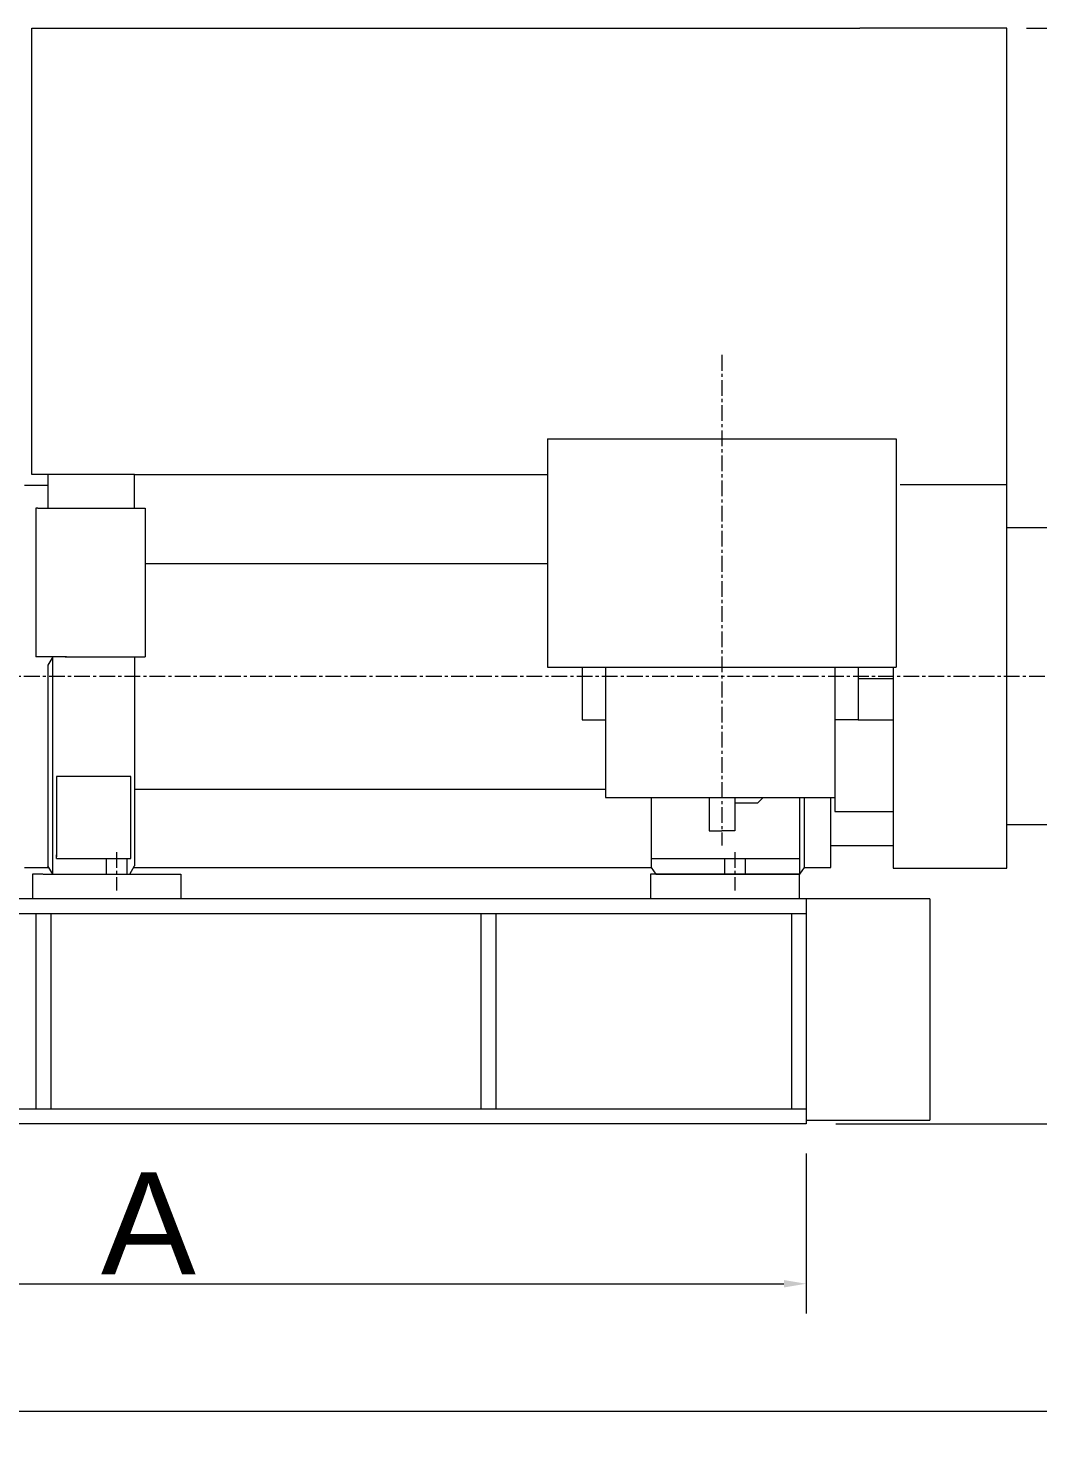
# Model space of a CAD drawing. Header units: inches. Extents: x 0 to 26418, y 0 to 20128.
# Drawn here: x 22136 to 24177, y 8973 to 11828 of the extents above; entities that cross this region are included whole.
import ezdxf

# ---------------------------------------------------------------- set-up
doc = ezdxf.new("R2010")
doc.units = ezdxf.units.IN
doc.header["$MEASUREMENT"] = 0
doc.linetypes.add('CENTER', pattern=[50.8, 31.75, -6.35, 6.35, -6.35])
doc.layers.get('Defpoints').update_dxf_attribs({"lineweight": 5})
doc.layers.add('中心线', color=5, linetype='CENTER', lineweight=5)
doc.styles.add('Roman', font='arial.ttf')
doc.styles.get("Standard").update_dxf_attribs({"font": 'arial.ttf'})
doc.dimstyles.new('ISO-25', dxfattribs={"dimscale": 30, "dimtxt": 1.5, "dimasz": 1.5, "dimexe": 2, "dimexo": 2, "dimtad": 1, "dimtih": 1, "dimtoh": 1, "dimdec": 1, "dimlfac": 0.03937, "dimdsep": 46, "dimtxsty": 'Standard', "dimcen": 2.5, "dimclrd": 7, "dimclre": 7, "dimclrt": 7, "dimadec": 0, "dimazin": 0, "dimtfac": 1, "dimtdec": 1, "dimtmove": 0, "dimatfit": 3, "dimfxl": 1, "dimlwd": 5, "dimlwe": 5, "dimarcsym": 0})

# ---------------------------------------------------------------- blocks, each defined once
blk = doc.blocks.new('*D47')
at = {"color": 7, "linetype": 'Continuous', "lineweight": 5, "transparency": 16777216}
for p, q in [((21048.7, 9553.4), (21048.7, 9230.3)), ((23708.7, 9553.4), (23708.7, 9230.3)), ((21093.7, 9290.3), (23663.7, 9290.3))]:
    blk.add_line(p, q, dxfattribs=at)
at = {"color": 7, "transparency": 16777216}
for points in [[(21093.7, 9297.8), (21093.7, 9282.8), (21048.7, 9290.3)], [(23663.7, 9297.8), (23663.7, 9282.8), (23708.7, 9290.3)]]:
    blk.add_solid(points, dxfattribs=at)
at = {"layer": 'Defpoints', "color": 0, "transparency": 16777216}
for p in [(21048.7, 9613.4), (23708.7, 9613.4), (23708.7, 9290.3)]:
    blk.add_point(p, dxfattribs=at)
at = {"color": 7, "lineweight": 5, "transparency": 16777216, "insert": (22378.7, 9412.2), "char_height": 165, "attachment_point": 5, "style": 'Roman'}
blk.add_mtext('{\\H1.25x;A}', dxfattribs=at)
blk = doc.blocks.new('*D44')
at = {"color": 7, "linetype": 'Continuous', "lineweight": 5, "transparency": 16777216}
for p, q in [((24154.2, 11828.4), (25181.7, 11828.4)), ((25121.7, 11783.4), (25121.7, 10958.6)), ((25121.7, 9658.4), (25121.7, 10752.6)), ((23768.7, 9613.4), (25181.7, 9613.4))]:
    blk.add_line(p, q, dxfattribs=at)
at = {"color": 7, "transparency": 16777216}
for points in [[(25114.2, 11783.4), (25129.2, 11783.4), (25121.7, 11828.4)], [(25114.2, 9658.4), (25129.2, 9658.4), (25121.7, 9613.4)]]:
    blk.add_solid(points, dxfattribs=at)
at = {"layer": 'Defpoints', "color": 0, "transparency": 16777216}
for p in [(24094.2, 11828.4), (25121.7, 11828.4), (23708.7, 9613.4)]:
    blk.add_point(p, dxfattribs=at)
at = {"color": 7, "lineweight": 5, "transparency": 16777216, "insert": (25121.7, 10855.6), "char_height": 165, "attachment_point": 5, "style": 'Roman'}
blk.add_mtext('87.2', dxfattribs=at)
blk = doc.blocks.new('*D45')
at = {"color": 7, "linetype": 'Continuous', "lineweight": 5, "transparency": 16777216}
for p, q in [((24618, 10158.3), (24618, 8972.9)), ((18499.7, 9958.4), (18499.7, 8972.9)), ((18544.7, 9032.9), (24573, 9032.9))]:
    blk.add_line(p, q, dxfattribs=at)
at = {"color": 7, "transparency": 16777216}
for points in [[(18544.7, 9040.4), (18544.7, 9025.4), (18499.7, 9032.9)], [(24573, 9040.4), (24573, 9025.4), (24618, 9032.9)]]:
    blk.add_solid(points, dxfattribs=at)
at = {"layer": 'Defpoints', "color": 0, "transparency": 16777216}
for p in [(24618, 10218.3), (18499.7, 10018.4), (24618, 9032.9)]:
    blk.add_point(p, dxfattribs=at)
at = {"color": 7, "lineweight": 5, "transparency": 16777216, "insert": (21558.9, 9154.8), "char_height": 165, "attachment_point": 5, "style": 'Roman'}
blk.add_mtext('{\\H1.25x;B}', dxfattribs=at)

msp = doc.modelspace()

# ---------------------------------------------------------------- linework, layer by layer
at = {"color": 7, "lineweight": 5}
for p, q in [((22143.21, 10926.01), (22143.21, 11828.27)), ((22143.21, 11828.27), (23817.35, 11828.27)), ((24114.16, 11828.27), (23817.35, 11828.27)), ((24114.16, 10906.01), (24114.16, 11828.27)), ((23185.66, 10998.2), (23185.66, 10536.77)), ((23185.66, 10998.2), (23890.66, 10998.2)), ((23890.66, 10998.2), (23890.66, 10536.77)), ((22350.59, 10926.01), (22143.21, 10926.01)), ((22175.44, 10926.01), (22175.44, 10858.37)), ((22350.59, 10926.01), (22175.44, 10926.01)), ((22350.59, 10858.37), (22350.59, 10926.01)), ((22350.59, 10926.01), (23185.66, 10926.01)), ((22128.29, 10904.54), (22175.44, 10904.54)), ((23898.36, 10906.01), (24114.16, 10906.01)), ((24114.16, 10130.54), (24114.16, 10906.01)), ((22155.44, 10858.37), (22150.93, 10858.37)), ((22150.93, 10858.37), (22150.93, 10557.93)), ((22155.44, 10858.37), (22270.59, 10858.37)), ((22267.85, 10858.37), (22372.36, 10858.37)), ((22372.36, 10858.37), (22372.36, 10557.93)), ((24614.16, 10818.25), (24114.16, 10818.25)), ((22372.36, 10746.5), (23185.66, 10746.5)), ((22213.01, 10557.93), (22150.93, 10557.93)), ((22185.16, 10557.93), (22175.44, 10540.95)), ((22175.44, 10540.95), (22175.44, 10135.19)), ((22185.16, 10118.27), (22185.16, 10557.93)), ((22210.28, 10557.93), (22372.36, 10557.93)), ((22350.59, 10557.93), (22350.59, 10135.19)), ((23185.66, 10536.77), (23890.66, 10536.77)), ((23193.36, 10536.77), (23890.66, 10536.77)), ((23255.45, 10536.77), (23255.45, 10430.12)), ((23302.78, 10536.77), (23302.78, 10273.27)), ((23766.67, 10536.77), (23766.67, 10245.01)), ((23814, 10536.77), (23814, 10430.12)), ((23884.22, 10536.77), (23884.22, 10130.54)), ((23814, 10513.55), (23884.22, 10513.55)), ((23255.45, 10430.12), (23302.78, 10430.12)), ((23814, 10430.12), (23766.67, 10430.12)), ((23814, 10430.12), (23884.22, 10430.12)), ((22343.1, 10315.94), (22192.66, 10315.94)), ((22192.66, 10315.94), (22192.66, 10153.54)), ((22343.1, 10237.39), (22343.1, 10315.94)), ((22350.59, 10290.05), (23302.78, 10290.05)), ((23302.78, 10273.27), (23766.67, 10273.27)), ((23394.88, 10273.27), (23394.88, 10132.01)), ((23512.16, 10273.27), (23512.16, 10206.06)), ((23564.16, 10273.27), (23564.16, 10206.06)), ((23564.16, 10262.69), (23610.84, 10262.69)), ((23610.84, 10262.69), (23621.57, 10273.27)), ((23695.16, 10273.27), (23695.16, 10118.27)), ((23704.88, 10273.27), (23704.88, 10132.01)), ((23758.52, 10132.01), (23758.52, 10273.27)), ((22343.1, 10149.77), (22343.1, 10237.39)), ((23766.67, 10245.01), (23884.22, 10245.01)), ((23512.16, 10206.06), (23538.16, 10206.06)), ((23564.16, 10206.06), (23538.16, 10206.06)), ((24618.05, 10218.27), (24114.16, 10218.27)), ((23758.52, 10176.13), (23884.22, 10176.13)), ((22192.66, 10149.77), (22192.66, 10157.32)), ((22192.66, 10149.77), (22343.1, 10149.77)), ((22293.16, 10149.77), (22293.16, 10118.27)), ((22335.16, 10149.77), (22335.16, 10118.27)), ((23394.88, 10149.77), (23695.16, 10149.77)), ((23543.16, 10149.77), (23543.16, 10118.27)), ((23585.16, 10149.77), (23585.16, 10118.27)), ((22128.29, 10132.01), (22177.27, 10132.01)), ((22144.16, 10118.27), (22144.16, 10068.4)), ((22165.16, 10118.27), (22144.16, 10118.27)), ((22165.74, 10118.27), (22444.16, 10118.27)), ((22185.16, 10118.27), (22175.44, 10135.19)), ((22185.16, 10118.27), (22340.86, 10118.27)), ((22340.86, 10118.27), (22350.59, 10135.19)), ((22348.76, 10132.01), (23394.88, 10132.01)), ((22444.16, 10118.27), (22444.16, 10068.4)), ((23694.16, 10118.27), (23394.16, 10118.27)), ((23394.16, 10118.27), (23394.16, 10068.4)), ((23394.88, 10132.01), (23404.6, 10118.27)), ((23404.6, 10118.27), (23695.16, 10118.27)), ((23694.16, 10118.27), (23694.16, 10068.4)), ((23704.88, 10132.01), (23695.16, 10118.27)), ((23704.88, 10132.01), (23758.52, 10132.01)), ((23884.22, 10130.54), (24114.16, 10130.54)), ((23708.66, 10068.4), (21048.66, 10068.4)), ((23708.66, 10068.4), (23708.66, 9613.4)), ((23958.66, 10068.4), (23708.66, 10068.4)), ((23958.66, 10068.4), (23958.66, 9621.12)), ((23708.66, 10038.4), (21048.66, 10038.4)), ((22151.12, 10038.4), (22151.12, 9643.4)), ((22181.12, 10038.4), (22181.12, 9643.4)), ((23051.11, 10038.4), (23051.11, 9643.4)), ((23081.11, 10038.4), (23081.11, 9643.4)), ((23678.66, 10038.4), (23678.66, 9643.4)), ((23708.66, 9643.4), (21048.66, 9643.4)), ((23708.66, 9613.4), (21048.66, 9613.4)), ((23708.66, 9621.12), (23958.66, 9621.12))]:
    msp.add_line(p, q, dxfattribs=at)
at = {"layer": '中心线', "lineweight": 5}
for p, q in [((23538.16, 11167.91), (23538.16, 10176.02)), ((21720.74, 10518.27), (24662.04, 10518.27)), ((22314.16, 10162.94), (22314.16, 10085.39)), ((23564.16, 10162.94), (23564.16, 10085.39))]:
    msp.add_line(p, q, dxfattribs=at)

# ---------------------------------------------------------------- dimensions: what is measured, and where the dimension line sits
at = {"color": 7, "lineweight": 5}
dim = msp.add_linear_dim(base=(25121.67, 11828.37), p1=(23708.66, 9613.4), p2=(24094.16, 11828.37), angle=90, dimstyle='ISO-25', override={"dimtxt": 5.5, "dimpost": '\\X', "dimtxsty": 'Roman', "dimtmove": 1}, dxfattribs=at)
dim.commit()
dim.dimension.update_dxf_attribs({"geometry": '*D44', "text_midpoint": (25121.67, 10855.64), "dimtype": 160})
dim = msp.add_linear_dim(base=(24618.05, 9032.95), p1=(18499.67, 10018.4), p2=(24618.05, 10218.27), text='{\\H1.25x;B}', dimstyle='ISO-25', override={"dimtxt": 5.5, "dimpost": '\\X', "dimtxsty": 'Roman', "dimtmove": 1}, dxfattribs=at)
dim.commit()
dim.dimension.update_dxf_attribs({"geometry": '*D45', "text_midpoint": (21558.86, 9032.95), "dimtype": 160})
dim = msp.add_linear_dim(base=(23708.66, 9290.31), p1=(21048.66, 9613.4), p2=(23708.66, 9613.4), text='{\\H1.25x;A}', dimstyle='ISO-25', override={"dimtxt": 5.5, "dimpost": '\\X', "dimtxsty": 'Roman', "dimtmove": 1}, dxfattribs=at)
dim.commit()
dim.dimension.update_dxf_attribs({"geometry": '*D47', "text_midpoint": (22378.66, 9412.18)})

doc.saveas('drawing.dxf')
